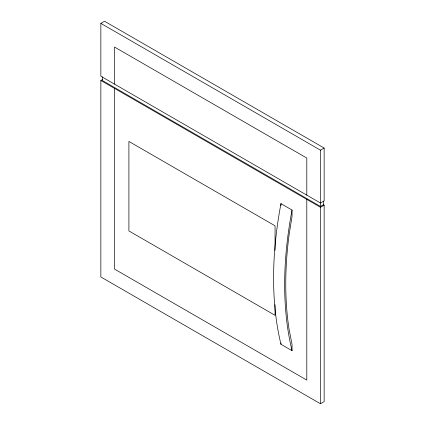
<?xml version="1.0" encoding="UTF-8"?>
<svg xmlns="http://www.w3.org/2000/svg" width="425" height="425" viewBox="0 0 425 425"><rect width="100%" height="100%" fill="white"/><g stroke="black" fill="none" stroke-linecap="round" stroke-linejoin="round"><path stroke-width="0.64" d="M100.853 23.38L104.545 21.25L324.147 148.038L324.147 200.887L320.455 203.017L100.853 76.229L100.853 23.38L320.455 150.168L324.147 148.038M102.329 76.835L102.329 80.49L320.455 206.428L323.409 204.722L324.147 205.148L324.147 401.62L320.455 403.75L100.853 276.962L100.853 80.49L102.436 79.576M100.853 80.49L320.455 207.278L324.147 205.148M280.967 203.655L292.039 210.051A360.485 208.128 -60 0 0 292.039 350.689L280.967 344.298A360.485 208.128 -60 0 1 280.967 203.655L280.967 205.572M323.409 201.067L323.409 204.722M320.455 150.168L320.455 206.428M320.455 207.278L320.455 403.75M306.802 195.133L306.802 158.052L114.506 47.032L114.506 84.113M306.802 199.394L306.802 380.099L114.506 269.078L114.506 88.373M292.039 210.051L292.039 216.442L289.037 235.174A358.918 207.225 -60 0 0 289.037 329.03L292.039 344.298L292.039 350.689M280.967 343.017L280.967 344.298M275.06 250.346L275.06 225.818L128.903 141.435L128.903 230.934L275.06 315.318L275.06 304.709"/></g></svg>
